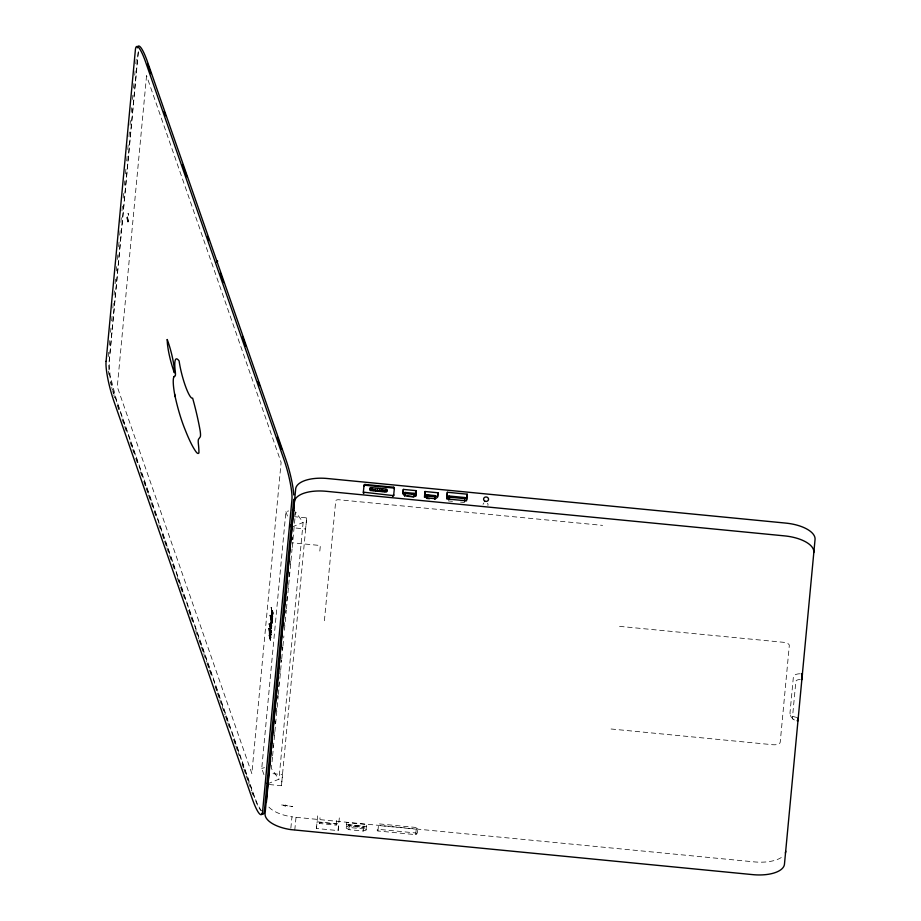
<?xml version="1.0" encoding="UTF-8"?>
<svg xmlns="http://www.w3.org/2000/svg" width="921" height="921" viewBox="0 0 921 921"><rect width="100%" height="100%" fill="white"/><g stroke="black" fill="none" stroke-linecap="round" stroke-linejoin="round"><path stroke-width="0.69" stroke-dasharray="4.61 3.45" d="M272.455 618.233L271.373 613.455L272.754 618.164M269.093 634.419L269.6 634.051L269.565 635.778L269.922 635.099L270.29 635.881M108.264 356.6L108.666 352.317M109.334 345.168L109.875 339.458M110.543 332.32L110.946 328.026M111.625 320.888L112.155 315.178M112.834 308.028L113.364 302.318M114.043 295.18L114.446 290.886M115.113 283.749L115.655 278.038M116.322 270.889L116.725 266.606M117.404 259.469L117.934 253.747M118.613 246.609L119.143 240.899M119.684 235.177L120.225 229.467M120.893 222.329L121.434 216.608M121.963 210.897L122.505 205.187M123.172 198.038L123.713 192.328M124.381 185.19L124.784 180.896M125.463 173.758L125.993 168.048M126.672 160.899L127.202 155.189M127.743 149.478L128.284 143.757M128.952 136.619L129.493 130.909M130.034 125.187L130.563 119.477M131.243 112.339L131.772 106.617M132.451 99.48L132.854 95.197M133.522 88.048L134.063 82.337M134.731 75.188L135.134 70.905M135.801 63.768L136.343 58.058M138.162 52.428L108.77 365.579A27.204 4.559 75.2 0 0 112.592 388.604M138.369 51.622L109.081 362.966L110.083 375.492L116.541 400.267L254.392 796.4L257.834 805.138L261.449 810.906M270.325 628.329C265.271 609.322 275.16 644.159 270.406 629.469L269.657 628.64C269.381 626.107 271.476 629.561 269.749 627.638M270.751 618.854L270.118 615.147L272.386 621.675L271.856 623.482L270.256 621.571L271.649 626.245L270.613 618.739M270.152 633.13C273.94 641.799 266.722 619.821 269.3 632.635C269.703 635.294 271.027 632.151 269.991 633.947M269.323 623.575L268.955 624.392M270.118 615.147L269.749 615.965M272.581 616.552C272.432 613.8 271.994 612.35 270.624 609.38M271.787 611.889L271.119 607.261L273.226 612.684C272.984 616.702 270.141 604.521 273.157 613.467M269.139 628.295L270.29 633.867M272.869 616.471L270.924 609.299M272.086 611.82L271.119 607.261M269.945 632.232L269.496 630.332L269.646 632.313M269.865 635.697C267.032 625.474 273.767 643.664 269.565 635.778M272.179 621.191L271.545 617.818L271.131 618.233L272.397 621.18L271.419 614.848M269.554 632.842L269.185 633.66M271.35 632.646L270.049 627.558M271.177 618.624C269.726 610.186 275.31 628.191 271.281 614.457M270.59 637.689L270.958 636.883M270.832 635.099L271.2 634.224M271.05 632.727L270.659 629.273M271.223 630.908L271.591 630.102M272.017 622.481L269.818 615.228M272.317 619.292L272.524 618.037M271.948 610.301L272.743 614.814L271.649 610.381M272.858 613.547L270.82 607.342M272.616 619.211L272.685 618.486M263.936 774.642L261.76 768.379L285.901 511.662L288.63 510.936M272.8 748.082L273.077 745.227M274.009 735.246L274.274 732.391M275.08 723.837L275.356 720.982M276.288 711L276.565 708.145M277.497 698.164L277.762 695.309M278.568 686.744L278.971 682.473M279.777 673.907L280.053 671.064M280.847 662.498L281.124 659.655M282.056 649.662L282.333 646.818M284.336 625.417L284.612 622.573M285.545 612.58L285.821 609.737M286.627 601.171L287.03 596.9M287.824 588.335L288.1 585.491M288.906 576.926L289.309 572.655M290.115 564.089L290.38 561.234M292.394 539.844L292.659 536.989M294.674 515.599L294.939 512.744M272.478 757.189L271.407 768.598L278.971 779.189L269.139 783.195M272.616 755.761L277.037 708.698M277.175 707.27L278.246 695.862M278.384 694.434L280.525 671.616M280.663 670.189L281.596 660.207M281.734 658.78L282.805 647.371M282.943 645.943L283.875 635.962M284.416 630.252L285.084 623.126M285.222 621.698L286.293 610.289M286.431 608.862L288.572 586.044M288.71 584.616L292.061 548.962M292.199 547.535L294.34 524.717M294.478 523.289L295.549 511.88L303.113 522.472L278.971 779.189M269.197 784.531L281.446 785.717L306.693 517.89L294.432 516.693M324.399 620.731L335.751 500.644A3.419 1.508 5.6 0 1 338.525 499.723L602.587 525.384M339.319 817.917L338.099 830.592L316.433 828.486L316.997 822.476M316.433 828.486L317.641 815.81M319.472 823.501L319.587 822.395L336.303 824.019L336.188 825.124L319.472 823.501L320.024 817.744M336.188 825.124L336.741 819.368M338.099 830.592L338.663 824.583M346.227 828.083L346.434 825.895L349.14 827.472L363.381 828.854L366.236 827.818L366.028 830.005L363.173 831.041L348.932 829.66L346.227 828.083L346.757 822.557L366.57 824.491L366.362 826.678L346.549 824.744L346.757 822.557M348.575 825.757L348.691 824.663L364.267 826.183L364.152 827.288L362.955 827.726L348.575 825.757L364.152 827.288M348.932 829.66L349.14 827.472M349.761 826.448L348.691 824.663M362.955 827.726L364.267 826.183M363.173 831.041L363.381 828.854M377.932 830.972L378.612 823.835L416.373 827.507C418.491 828.474 417.973 834.104 415.705 834.645L377.932 830.972L377.092 830.051L378.105 829.303L415.866 832.975L416.706 833.896M415.705 834.645L416.373 827.507M306.693 517.89L305.599 528.999L293.339 527.802M281.446 785.717L282.54 774.607L268.92 773.283M290.852 828.175L291.957 816.823A30.577 13.504 5.6 0 1 268.069 806.105M319.817 551.069L320.358 545.52L291.992 542.757M294.766 830.086L296.021 817.307L291.957 816.823M366.028 830.005L366.57 824.491M270.406 623.92L271.683 628.974L270.509 623.92L270.256 626.476L271.683 628.974M271.131 616.31L271.476 618.544M126.58 217.425C132.037 235.373 124.657 203.622 127.961 222.145M417.225 828.428L416.211 829.176L378.45 825.504M271.764 620.052L270.832 616.391M272.006 617.128L271.453 615.078M271.948 626.165L270.67 621.111L271.154 622.135M271.649 626.245L271.119 622.435M271.039 627.581L270.106 624.001M269.692 636.825L270.314 640.498L270.463 637.931L269.036 635.444L270.21 640.486M269.957 639.024L269.139 635.444M272.317 622.412L271.338 621.675L271.292 619.81M271.707 615.113L272.305 617.058M271.027 622.573L271.591 624.691M271.384 629.043L270.762 625.382L271.327 627.5M271.545 621.951L270.993 619.891M269.427 635.363L270.613 640.417M271.925 623.482L272.156 621.963M270.912 618.659L272.225 623.402M127.271 217.229L128.456 222.03M292.049 526.973L303.113 522.472M261.76 768.379L264.477 767.665M272.052 619.971L272.397 621.18M448.446 500.932L452.464 501.323M460.512 502.106L464.541 502.498M619.557 626.361L783.644 642.317A5.94 2.625 5.6 0 1 789.309 645.506L780.214 742.257A7.195 3.177 5.6 0 1 772.754 744.732L610.704 728.96M285.061 805.046L285.706 805.115M284.934 806.163L285.602 806.232M296.021 817.307L753.493 861.814A30.577 13.504 5.6 0 0 783.023 856.196M317.077 821.82L338.744 823.927M270.256 638.944L269.393 636.906M793.039 719.14L790.909 716.538L789.999 713.614M271.776 612.051L273.042 614.733M271.488 612.12L272.743 614.814M285.901 511.662L287.778 517.038M269.024 623.655L271.522 630.839M268.84 628.375L271.131 635.018M269.197 630.401L269.715 631.887M269.254 632.923L270.889 637.608M117.324 405.436L119.212 410.858M122.044 419.009L127.236 433.929M130.068 442.068L133.844 452.925M135.732 458.359L137.62 463.781M140.464 471.932L141.88 475.996M143.768 481.43L145.656 486.852M146.128 488.211L148.016 493.633M148.488 494.991L153.68 509.923M154.152 511.282L156.04 516.704M158.873 524.843L160.289 528.919M162.177 534.341L164.065 539.775M164.537 541.134L166.436 546.556M166.908 547.914L172.1 562.846M172.572 564.205L174.46 569.627M177.293 577.766L180.125 585.906M180.597 587.264L182.485 592.698M182.957 594.057L184.845 599.479M188.621 610.335L190.509 615.769M190.981 617.116L192.88 622.55M195.713 630.689L198.545 638.829M199.017 640.187L200.905 645.621M201.377 646.979L203.265 652.402M203.737 653.76L206.569 661.9M207.041 663.258L208.929 668.681M209.401 670.039L211.289 675.473M215.065 686.329L216.953 691.752M217.425 693.11L219.325 698.544M219.797 699.891L221.685 705.325M222.157 706.683L224.989 714.823M225.461 716.181L227.349 721.604M227.821 722.962L229.709 728.396M233.485 739.252L235.373 744.675M235.845 746.033L237.733 751.467M238.205 752.814L239.149 755.531M241.981 763.67L243.397 767.746M243.869 769.104L245.769 774.526M246.241 775.885L248.129 781.319M248.601 782.666L251.433 790.817M251.905 792.175L252.849 794.881M271.188 624.864L270.624 622.642M797.183 717.482A8.289 3.661 5.6 0 1 789.976 713.119L793.395 676.785A8.6 3.799 5.6 0 1 800.165 673.746M800.326 679.479A5.733 2.533 5.6 0 0 795.882 681.183L792.405 718.161A5.422 2.395 5.6 0 0 795.698 720.406M487.462 503.269A2.487 2.233 5.4 0 1 487.888 505.479M483.076 504.432A2.487 2.233 5.4 0 1 483.962 502.924M112.915 389.767A27.204 4.559 75.2 0 0 114.941 396.617L255.048 799.209A27.204 4.559 75.2 0 0 261.023 810.503M114.688 397.757A30.577 5.123 75.2 0 1 113.893 395.247M113.513 393.969A30.577 5.123 75.2 0 1 112.765 391.367M112.397 390.055A30.577 5.123 75.2 0 1 111.706 387.419M111.05 384.782A30.577 5.123 75.2 0 1 110.439 382.169M108.954 374.663A30.577 5.123 75.2 0 1 108.413 371.221M128.065 213.43L128.595 215.238L128.088 213.35M146.554 75.729L117.289 386.855L251.847 773.525L281.112 462.4L146.554 75.729M281.642 804.942L292.728 806.566L281.642 804.942"/><path stroke-width="1.38" d="M291.37 525.131L291.128 526.674L292.049 526.973L266.388 802.444M363.346 492.159L392.726 495.544L393.716 494.819L393.589 495.843M364.037 485.183L363.956 486L364.969 485.252L393.589 488.038L394.303 488.821L393.762 487.232L364.808 484.446L364.048 485.079L363.277 492.988M797.102 720.694C799.094 721.534 797.908 714.696 798.093 719.623M802.41 673.85L801.857 679.548L802.41 673.85A8.6 3.799 5.6 0 0 801.282 673.769M293.695 499.332L264.408 810.733A30.577 5.123 75.2 0 1 261.737 813.727M363.795 493.552L363.864 492.735M364.969 485.252L365.05 484.434M381.317 488.947L381.375 488.89A1.243 1.117 5.4 0 1 383.124 489.063L383.171 489.132A1.243 1.117 5.4 0 1 384.978 489.235L385.024 489.304A1.243 1.117 5.4 0 1 386.843 489.419A1.243 1.117 5.4 0 1 386.682 490.997A1.243 1.117 5.4 0 1 384.932 490.824L384.828 490.812A1.243 1.117 5.4 0 1 383.078 490.64L382.963 490.628A1.243 1.117 5.4 0 1 381.213 490.456L381.11 490.444A1.243 1.117 5.4 0 1 379.36 490.283L379.256 490.271A1.243 1.117 5.4 0 1 377.506 490.099A1.243 1.117 5.4 0 1 375.641 489.914A1.243 1.117 5.4 0 1 373.788 489.742L373.604 490.548A1.243 1.117 5.4 0 1 371.854 490.375L371.831 489.546A1.243 1.117 5.4 0 1 370.081 489.373A1.243 1.117 5.4 0 1 370.23 487.808A1.243 1.117 5.4 0 1 371.98 487.98L372.084 487.98A1.243 1.117 5.4 0 1 373.834 488.153L373.949 488.165A1.243 1.117 5.4 0 1 375.699 488.337L375.745 488.406A1.243 1.117 5.4 0 1 377.552 488.521A1.243 1.117 5.4 0 1 379.406 488.694L379.452 488.763A1.243 1.117 5.4 0 1 381.271 488.878L381.236 489.765M371.946 488.867L372.026 488.038M379.314 490.214L379.176 491.089A1.243 1.117 5.4 0 1 377.426 490.916L377.38 490.847A1.243 1.117 5.4 0 1 375.572 490.743L375.641 489.914M377.38 490.847L377.46 490.03M386.233 489.903A1.243 1.117 5.4 0 1 386.82 491.595A1.243 1.117 5.4 0 1 384.851 491.641L384.805 491.572A1.243 1.117 5.4 0 1 382.998 491.457A1.243 1.117 5.4 0 1 381.144 491.284L381.213 490.456M382.952 491.388L383.078 490.64M384.805 491.572L384.886 490.755M392.657 496.361L392.726 495.544M393.589 488.038L393.762 487.232M415.785 496.454L416.338 490.674L403.34 489.408L403.007 492.965L405.608 493.219M404.618 495.993L404.952 492.424L414.243 493.322L413.897 496.903L407.266 496.258M404.722 494.888L404.952 492.424M425.007 491.515L424.673 495.072L437.671 496.338L438.005 492.781L425.007 491.515L424.454 497.294M434.919 498.088L434.816 499.205L435.149 495.625L427.102 494.842L426.768 498.422L429.451 498.675M466.671 499.654L467.177 494.186L447.364 492.263L446.858 497.731L449.69 498.008M448.55 499.815L448.907 495.993L465.001 497.559L464.645 501.381M291.98 527.675L295.641 489.224A30.577 13.504 5.6 0 1 327.876 478.563L785.36 523.059A30.577 13.504 5.6 0 1 815.027 539.741L784.485 863.921A30.577 13.504 5.6 0 1 752.25 874.582L290.714 829.602A30.577 13.504 5.6 0 1 265.098 813.404L294.386 502.003A30.577 13.504 5.6 0 1 326.621 491.342L784.105 535.838A30.577 13.504 5.6 0 1 813.773 552.519M393.635 495.636L394.384 488.003M403.34 489.408L402.903 493.852L404.549 495.694L413.828 496.603L415.912 495.118L416.338 490.674M414.243 493.322L414.128 494.439L404.849 493.541M427.102 494.842L426.999 495.959L435.046 496.741L435.149 495.625M438.005 492.781L437.579 497.225L435.495 498.71L426.216 497.8L424.569 495.959M447.364 492.263L446.72 498.929L466.521 500.851L467.177 494.186M448.907 495.993L448.803 497.098L464.898 498.664L465.001 497.559M798.07 719.877L797.977 720.786M267.067 783.241L267.907 783.69M175.105 396.652L174.622 394.084A31.176 5.227 75.2 0 1 173.85 376.931L174.196 376.39M371.808 490.306L371.75 490.363A1.243 1.117 5.4 0 1 370.069 490.271A1.243 1.117 5.4 0 1 370 488.763A1.243 1.117 5.4 0 1 371.67 488.591M375.469 490.732L375.526 490.674A1.243 1.117 5.4 0 1 373.707 490.559L373.661 490.49M381.098 491.215L381.029 491.273A1.243 1.117 5.4 0 1 379.279 491.1L379.233 491.031M412.113 493.852L416.004 494.232M291.128 526.674L290.449 524.728M373.742 489.673L373.788 489.742A1.243 1.117 5.4 0 1 371.934 489.558L371.888 489.488M147.648 64.171L150.952 73.668M164.168 111.648L165.584 115.724M182.588 164.56L186.836 176.763M207.605 236.444L209.021 240.519M220.349 273.077L223.653 282.563M242.534 336.821L245.838 346.319M258.11 381.593L259.526 385.657M277.463 437.21L281.711 449.413M785.74 851.154A30.577 13.504 5.6 0 1 785.36 852.927M381.881 489.477A1.243 1.117 5.4 0 1 382.514 489.535M216.711 260.735A1.877 0.771 -19.2 0 1 216.861 262.071M137.379 47.857A30.577 5.123 75.2 0 1 147.763 62.616L285.66 458.854A30.577 5.123 75.2 0 1 293.753 494.957M173.85 376.931A58.357 9.774 75.2 0 1 174.932 376.159A11.628 1.946 75.2 0 0 175.324 371.923A32.534 5.445 75.2 0 1 179.123 360.997A24.798 4.156 75.2 0 0 185.582 386.509A24.798 4.156 75.2 0 0 192.627 398.114A62.57 10.476 75.2 0 1 200.156 430.775A13.596 2.279 75.2 0 1 200.237 436.911L198.533 439.248A14.022 2.349 75.2 0 0 198.383 443.957A46.464 7.782 75.2 0 1 198.936 452.89A27.642 4.628 75.2 0 1 195.862 451.578A67.981 11.386 75.2 0 1 185.248 430.003A38.947 6.528 75.2 0 1 174.622 394.084M292.371 510.096A3.431 3.085 5.4 0 1 293.718 510.361L294.029 510.499A3.431 3.085 5.4 0 1 294.317 510.671M106.076 361.354L105.973 363.323A30.577 5.123 75.2 0 0 114.123 401.832L252.009 798.07A30.577 5.123 75.2 0 0 262.623 811.205L291.922 499.804A30.577 5.123 75.2 0 0 283.875 459.326L145.99 63.089A30.577 5.123 75.2 0 0 135.375 49.953L106.076 361.354M484.642 501.001A2.487 2.233 5.4 0 0 488.544 499.435A2.487 2.233 5.4 0 0 485.022 497.156A2.487 2.233 5.4 0 0 484.642 501.001M167.242 339.538A25.339 4.248 75.2 0 0 174.368 372.786A24.499 4.098 75.2 0 0 167.242 339.538"/></g></svg>
